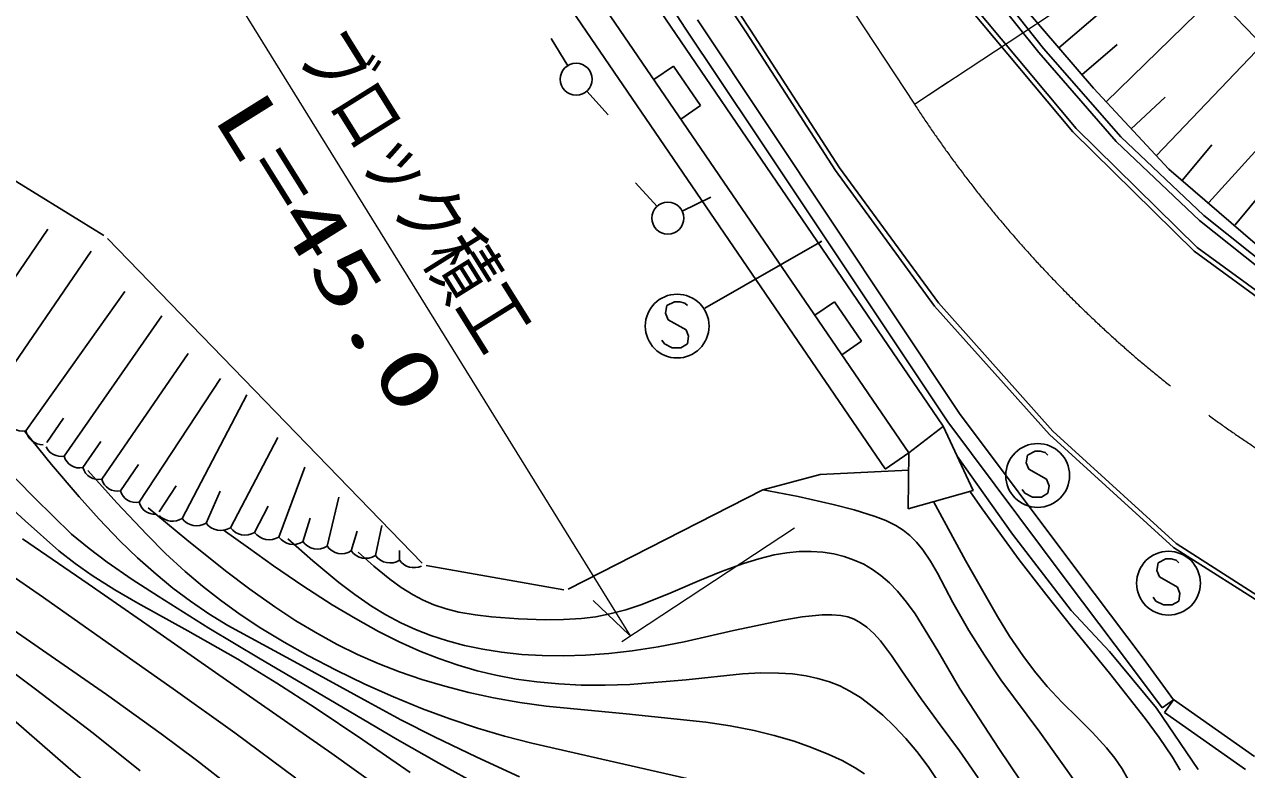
# Model space of a CAD drawing. Units: millimetres, scale not verified. Extents: x 40000 to 680000, y 20000 to 380000.
# Drawn here: x 491470 to 529776, y 262402 to 285752 of the extents above; entities that cross this region are included whole.
import ezdxf
from ezdxf.enums import TextEntityAlignment as Align

# ---------------------------------------------------------------- set-up
doc = ezdxf.new("R2010")
doc.units = ezdxf.units.MM
doc.header["$LTSCALE"] = 1000
doc.linetypes.add('CHAIN', pattern=[18.5, 12, -1.5, 3.5, -1.5])
for name, color, linetype, lineweight in [('M-BGD', 7, 'Continuous', 25), ('M-BGD-EXST', 7, 'Continuous', 25), ('M-BMK', 2, 'CHAIN', 13), ('M-STR-HTXT', 7, 'Continuous', 13)]:
    doc.layers.add(name, color=color, linetype=linetype, lineweight=lineweight)
doc.styles.add('ＭＳ ゴシック', font='')
doc.styles.get('ＭＳ ゴシック').set_extended_font_data('MS Gothic')

msp = doc.modelspace()

# ---------------------------------------------------------------- linework, layer by layer
at = {"layer": 'M-BGD'}
for p, q in [((511308, 289734), (514103, 285484)), ((511435, 289818), (514230, 285569)), ((510526, 288182), (512183, 285639)), ((523416, 285000), (520895, 288162)), ((520266, 273158), (510245, 287862)), ((523261, 284872), (520735, 288039)), ((523891, 285020), (527374, 288015)), ((509098, 287101), (519189, 272326)), ((530367, 285008), (528495, 286954)), ((508351, 286611), (518453, 271826)), ((521061, 286298), (524326, 282391)), ((521179, 286392), (524436, 282493)), ((522802, 286287), (524979, 283753)), ((525373, 283330), (528619, 286480)), ((512564, 285893), (514773, 282584)), ((512183, 285639), (514393, 282329)), ((514103, 285484), (516890, 281172)), ((514230, 285569), (517015, 281259)), ((508501, 284460), (507977, 285312)), ((525834, 282226), (523416, 285000)), ((524617, 284176), (525721, 285124)), ((525689, 282087), (523261, 284872)), ((526947, 281636), (530079, 284918)), ((511817, 284449), (511198, 284026)), ((512663, 283211), (511817, 284449)), ((509098, 283664), (509770, 282924)), ((524979, 283753), (527340, 281212)), ((526160, 282483), (527220, 283468)), ((512044, 282788), (512663, 283211)), ((528588, 280171), (531528, 283405)), ((493958, 279137), (488109, 282733)), ((514393, 282329), (520412, 273295)), ((514773, 282584), (520783, 273559)), ((524326, 282391), (528134, 278649)), ((524436, 282493), (528231, 278763)), ((528303, 279612), (525689, 282087)), ((528434, 279763), (525834, 282226)), ((527756, 280865), (528686, 281979)), ((516890, 281172), (519998, 276928)), ((517015, 281259), (520115, 277023)), ((527340, 281212), (530045, 278892)), ((511298, 280051), (510620, 280785)), ((529420, 279476), (530340, 280578)), ((512087, 279901), (512987, 280337)), ((531555, 277275), (528434, 279763)), ((489047, 274711), (492203, 279333)), ((531438, 277109), (528303, 279612)), ((494077, 279048), (503931, 268868)), ((516344, 278909), (516416, 278934)), ((516416, 278934), (516441, 278958)), ((490280, 273862), (493558, 278644)), ((528134, 278649), (532626, 275353)), ((528231, 278763), (532708, 275483)), ((491512, 273012), (494616, 277388)), ((516863, 277062), (516243, 276639)), ((517709, 275823), (516863, 277062)), ((520115, 277023), (523703, 273005)), ((492716, 272226), (495777, 276616)), ((519998, 276928), (523596, 272900)), ((517089, 275400), (517709, 275823)), ((493892, 271502), (496604, 275439)), ((495067, 270778), (497619, 274661)), ((496412, 270270), (498441, 274143)), ((520783, 273559), (524488, 268611)), ((492171, 272649), (492694, 273409)), ((519187, 272324), (520274, 273166)), ((521211, 271150), (520266, 273158)), ((520412, 273295), (524125, 268338)), ((491478, 272994), (492317, 271963)), ((497926, 269979), (499410, 272803)), ((523596, 272900), (527481, 269363)), ((523703, 273005), (527572, 269484)), ((493304, 271864), (493869, 272684)), ((490671, 272048), (491799, 270903)), ((519187, 272324), (518444, 271817)), ((519189, 272326), (519170, 270577)), ((519170, 270577), (519189, 272326)), ((520708, 272218), (522442, 269781)), ((492317, 271963), (493184, 270945)), ((493456, 271771), (494369, 270756)), ((494479, 271140), (495044, 271960)), ((499440, 269688), (500258, 271878)), ((514618, 271170), (516409, 271653)), ((516409, 271653), (519183, 271788)), ((495695, 270479), (496222, 271292)), ((490446, 271151), (491487, 270191)), ((491799, 270903), (492946, 269782)), ((493184, 270945), (493810, 270251)), ((497169, 270125), (497609, 271125)), ((500954, 269397), (501327, 270935)), ((508511, 268053), (514618, 271170)), ((514619, 271170), (515718, 270956)), ((515718, 270956), (516820, 270711)), ((519170, 270577), (521211, 271150)), ((521107, 271121), (521490, 270577)), ((494369, 270756), (495302, 269763)), ((495352, 270603), (496556, 269600)), ((498683, 269834), (499110, 270660)), ((516820, 270711), (517479, 270538)), ((517479, 270538), (518136, 270333)), ((519962, 270799), (520971, 268952)), ((521490, 270577), (522653, 268976)), ((491487, 270191), (492550, 269253)), ((493810, 270251), (494462, 269574)), ((500197, 269542), (500430, 270284)), ((518136, 270333), (518465, 270204)), ((518465, 270204), (518782, 270048)), ((492946, 269782), (493493, 269332)), ((495302, 269763), (495893, 269175)), ((498492, 269349), (497703, 269918)), ((501711, 269251), (501895, 269873)), ((502468, 269106), (502669, 270051)), ((518782, 270048), (519009, 269905)), ((519009, 269905), (519221, 269736)), ((519221, 269736), (519434, 269523)), ((522442, 269781), (524282, 267391)), ((491408, 269631), (493466, 268225)), ((493493, 269332), (494060, 268903)), ((494462, 269574), (495018, 269037)), ((496556, 269600), (497775, 268624)), ((499279, 268790), (498492, 269349)), ((499723, 269634), (500514, 268938)), ((519434, 269523), (519631, 269283)), ((527481, 269363), (531448, 266841)), ((527572, 269484), (531506, 266960)), ((492550, 269253), (493062, 268858)), ((495018, 269037), (495597, 268520)), ((495893, 269175), (496507, 268606)), ((500514, 268938), (501319, 268268)), ((502423, 268777), (501933, 269209)), ((502423, 268777), (501933, 269209)), ((503226, 268960), (503224, 269266)), ((514486, 269010), (514004, 268863)), ((514486, 269010), (514004, 268863)), ((514971, 269128), (514486, 269010)), ((514971, 269128), (514486, 269010)), ((515365, 269196), (514971, 269128)), ((515365, 269196), (514971, 269128)), ((515756, 269233), (515365, 269196)), ((515756, 269233), (515365, 269196)), ((516126, 269238), (515756, 269233)), ((516126, 269238), (515756, 269233)), ((516494, 269212), (516126, 269238)), ((516494, 269212), (516126, 269238)), ((516835, 269159), (516494, 269212)), ((516835, 269159), (516494, 269212)), ((517168, 269075), (516835, 269159)), ((517168, 269075), (516835, 269159)), ((517481, 268967), (517168, 269075)), ((517481, 268967), (517168, 269075)), ((517775, 268833), (517481, 268967)), ((517775, 268833), (517481, 268967)), ((519631, 269283), (519870, 268930)), ((519870, 268930), (520089, 268553)), ((520971, 268952), (521965, 267197)), ((522653, 268976), (523482, 267893)), ((490886, 268611), (492068, 267796)), ((493062, 268858), (493596, 268485)), ((494060, 268903), (494847, 268356)), ((496507, 268606), (497049, 268144)), ((497775, 268624), (498535, 268050)), ((500194, 268163), (499279, 268790)), ((502919, 268370), (502423, 268777)), ((502919, 268370), (502423, 268777)), ((504056, 268801), (508371, 268032)), ((513314, 268608), (512632, 268324)), ((513314, 268608), (512632, 268324)), ((514004, 268863), (513314, 268608)), ((514004, 268863), (513314, 268608)), ((518054, 268670), (517775, 268833)), ((518054, 268670), (517775, 268833)), ((518311, 268486), (518054, 268670)), ((518311, 268486), (518054, 268670)), ((520089, 268553), (520573, 267637)), ((524488, 268611), (526533, 265891)), ((493466, 268225), (495517, 266802)), ((493596, 268485), (494298, 268038)), ((494847, 268356), (495656, 267830)), ((495597, 268520), (496125, 268086)), ((497049, 268144), (497610, 267705)), ((501118, 267567), (500194, 268163)), ((501319, 268268), (501825, 267884)), ((503277, 268108), (502919, 268370)), ((503277, 268108), (502919, 268370)), ((512632, 268324), (511730, 267937)), ((512632, 268324), (511730, 267937)), ((518584, 268249), (518311, 268486)), ((518584, 268249), (518311, 268486)), ((518835, 267992), (518584, 268249)), ((518835, 267992), (518584, 268249)), ((524125, 268338), (526168, 265619)), ((492068, 267796), (494096, 266362)), ((494298, 268038), (495019, 267615)), ((495656, 267830), (497251, 266837)), ((496125, 268086), (496672, 267676)), ((498535, 268050), (499315, 267500)), ((501825, 267884), (502349, 267524)), ((503649, 267874), (503277, 268108)), ((503649, 267874), (503277, 268108)), ((503969, 267705), (503649, 267874)), ((503969, 267705), (503649, 267874)), ((511730, 267937), (510817, 267577)), ((511730, 267937), (510817, 267577)), ((519119, 267651), (518835, 267992)), ((519119, 267651), (518835, 267992)), ((523482, 267893), (524334, 266828)), ((495019, 267615), (496595, 266749)), ((496672, 267676), (497250, 267286)), ((497610, 267705), (498231, 267260)), ((499315, 267500), (499977, 267067)), ((501842, 267132), (501118, 267567)), ((502349, 267524), (502797, 267250)), ((504303, 267564), (503969, 267705)), ((504303, 267564), (503969, 267705)), ((504691, 267436), (504303, 267564)), ((504691, 267436), (504303, 267564)), ((505086, 267337), (504691, 267436)), ((505086, 267337), (504691, 267436)), ((510320, 267412), (509815, 267277)), ((510320, 267412), (509815, 267277)), ((510817, 267577), (510320, 267412)), ((510817, 267577), (510320, 267412)), ((519384, 267286), (519119, 267651)), ((519384, 267286), (519119, 267651)), ((520573, 267637), (521073, 266756)), ((524282, 267391), (525482, 266097)), ((490245, 267375), (492304, 265958)), ((497250, 267286), (497845, 266921)), ((498231, 267260), (498874, 266836)), ((499977, 267067), (500654, 266660)), ((502570, 266729), (501842, 267132)), ((502797, 267250), (503264, 267000)), ((503264, 267000), (503729, 266788)), ((505595, 267246), (505086, 267337)), ((505595, 267246), (505086, 267337)), ((506110, 267184), (505595, 267246)), ((506110, 267184), (505595, 267246)), ((506951, 267126), (506110, 267184)), ((506951, 267126), (506110, 267184)), ((507788, 267098), (506951, 267126)), ((507788, 267098), (506951, 267126)), ((508361, 267103), (507788, 267098)), ((508361, 267103), (507788, 267098)), ((508927, 267137), (508361, 267103)), ((508927, 267137), (508361, 267103)), ((509374, 267192), (508927, 267137)), ((509374, 267192), (508927, 267137)), ((509815, 267277), (509374, 267192)), ((509815, 267277), (509374, 267192)), ((513696, 266762), (515240, 267088)), ((515240, 267088), (515851, 267183)), ((515851, 267183), (516478, 267250)), ((516478, 267250), (516773, 267255)), ((516773, 267255), (517063, 267231)), ((517063, 267231), (517274, 267186)), ((517274, 267186), (517477, 267112)), ((517477, 267112), (517679, 267004)), ((517679, 267004), (517873, 266865)), ((520095, 266125), (519384, 267286)), ((520095, 266125), (519384, 267286)), ((521965, 267197), (522349, 266578)), ((495517, 266802), (497562, 265373)), ((496595, 266749), (498157, 265857)), ((497251, 266837), (498861, 265869)), ((497845, 266921), (500038, 265726)), ((498874, 266836), (499607, 266391)), ((500654, 266660), (501273, 266322)), ((503212, 266407), (502570, 266729)), ((503729, 266788), (504207, 266602)), ((512151, 266404), (513696, 266762)), ((517873, 266865), (518094, 266664)), ((518094, 266664), (518302, 266434)), ((521073, 266756), (521561, 265981)), ((524334, 266828), (525475, 265424)), ((489980, 266286), (491811, 264925)), ((494096, 266362), (496136, 264932)), ((499607, 266391), (500356, 265971)), ((501273, 266322), (501906, 266010)), ((503862, 266114), (503212, 266407)), ((504207, 266602), (504726, 266433)), ((504726, 266433), (505261, 266292)), ((505261, 266292), (505839, 266171)), ((510518, 266121), (511336, 266248)), ((511336, 266248), (512151, 266404)), ((518302, 266434), (518645, 265979)), ((522349, 266578), (522760, 265975)), ((492304, 265958), (494038, 264749)), ((498157, 265857), (499378, 265110)), ((498861, 265869), (501010, 264612)), ((500356, 265971), (501240, 265514)), ((501906, 266010), (502558, 265724)), ((504458, 265877), (503862, 266114)), ((505064, 265669), (504458, 265877)), ((505839, 266171), (506426, 266079)), ((506426, 266079), (507058, 266011)), ((507058, 266011), (507698, 265973)), ((507698, 265973), (508378, 265963)), ((508378, 265963), (509058, 265984)), ((509058, 265984), (509788, 266037)), ((509788, 266037), (510518, 266121)), ((518645, 265979), (518971, 265496)), ((520779, 264949), (520095, 266125)), ((520779, 264949), (520095, 266125)), ((521561, 265981), (522077, 265217)), ((522760, 265975), (523129, 265483)), ((525482, 266097), (526950, 264325)), ((526533, 265891), (527482, 264587)), ((500038, 265726), (502231, 264521)), ((501240, 265514), (502141, 265081)), ((502558, 265724), (503224, 265465)), ((503224, 265465), (503930, 265224)), ((505655, 265498), (505064, 265669)), ((506250, 265357), (505655, 265498)), ((518971, 265496), (519575, 264620)), ((523129, 265483), (523524, 265007)), ((526168, 265619), (527135, 264334)), ((497562, 265373), (499616, 263942)), ((499378, 265110), (500582, 264338)), ((502141, 265081), (503039, 264681)), ((503930, 265224), (504647, 265010)), ((506887, 265238), (506250, 265357)), ((507529, 265148), (506887, 265238)), ((508223, 265083), (507529, 265148)), ((508920, 265048), (508223, 265083)), ((512209, 265218), (510440, 265065)), ((513979, 265403), (512209, 265218)), ((514547, 265430), (513979, 265403)), ((515100, 265427), (514547, 265430)), ((515539, 265397), (515100, 265427)), ((515969, 265337), (515539, 265397)), ((516338, 265257), (515969, 265337)), ((516699, 265148), (516338, 265257)), ((517023, 265020), (516699, 265148)), ((522077, 265217), (523292, 263570)), ((525475, 265424), (526597, 263997)), ((491811, 264925), (493625, 263538)), ((494038, 264749), (495755, 263517)), ((496136, 264932), (498063, 263549)), ((504647, 265010), (505402, 264817)), ((505402, 264817), (506171, 264653)), ((509676, 265041), (508920, 265048)), ((510440, 265065), (509676, 265041)), ((517337, 264862), (517023, 265020)), ((517670, 264657), (517337, 264862)), ((522012, 263061), (520779, 264949)), ((522012, 263061), (520779, 264949)), ((523524, 265007), (523992, 264504)), ((500582, 264338), (502077, 263338)), ((501010, 264612), (503157, 263347)), ((502231, 264521), (503272, 263961)), ((503039, 264681), (503951, 264308)), ((506171, 264653), (506996, 264508)), ((506996, 264508), (507827, 264393)), ((507827, 264393), (510335, 264151)), ((517991, 264424), (517670, 264657)), ((518375, 264101), (517991, 264424)), ((519575, 264620), (520175, 263801)), ((523992, 264504), (524484, 264020)), ((526950, 264325), (528259, 262401)), ((527135, 264334), (527482, 264587)), ((527482, 264587), (527207, 264190)), ((527489, 264594), (530029, 262811)), ((492835, 262463), (491123, 263955)), ((499616, 263942), (501103, 262909)), ((503272, 263961), (504326, 263427)), ((503951, 264308), (504804, 263990)), ((504804, 263990), (505671, 263699)), ((510335, 264151), (512832, 263889)), ((518734, 263760), (518375, 264101)), ((524484, 264020), (524951, 263559)), ((526597, 263997), (527036, 263402)), ((527202, 264185), (529742, 262402)), ((498063, 263549), (499980, 262136)), ((505671, 263699), (506515, 263448)), ((512832, 263889), (513591, 263770)), ((513591, 263770), (514343, 263622)), ((514343, 263622), (514971, 263469)), ((519100, 263371), (518734, 263760)), ((520175, 263801), (520779, 262984)), ((523292, 263570), (524487, 261897)), ((524951, 263559), (525388, 263085)), ((493625, 263538), (495100, 262365)), ((495755, 263517), (496865, 262691)), ((502077, 263338), (503558, 262311)), ((503157, 263347), (504463, 262599)), ((504326, 263427), (505650, 262789)), ((506515, 263448), (507372, 263224)), ((507372, 263224), (509801, 262679)), ((514971, 263469), (515592, 263287)), ((515592, 263287), (516139, 263097)), ((519442, 262964), (519100, 263371)), ((527036, 263402), (527453, 262786)), ((501103, 262909), (502576, 261849)), ((505650, 262789), (506988, 262176)), ((516139, 263097), (516685, 262875)), ((516685, 262875), (517102, 262681)), ((519791, 262500), (519442, 262964)), ((520779, 262984), (521363, 262143)), ((523274, 261184), (522012, 263061)), ((523274, 261184), (522012, 263061)), ((525388, 263085), (525646, 262761)), ((527453, 262786), (527698, 262381)), ((494549, 261009), (492835, 262463)), ((496865, 262691), (497957, 261841)), ((504463, 262599), (505790, 261872)), ((509801, 262679), (512233, 262124)), ((517102, 262681), (517505, 262460)), ((517505, 262460), (517798, 262268)), ((520112, 262022), (519791, 262500)), ((525646, 262761), (525878, 262421)), ((525878, 262421), (526077, 262074))]:
    msp.add_line(p, q, dxfattribs=at)
for centre in [(508763, 284035), (511637, 279683)]:
    msp.add_circle(centre, 500, dxfattribs=at)
for centre, radius, start, end in [((491427, 273548), 543, 191.8319, 279.0376), ((492044, 273124), 543, 191.8319, 271.1515), ((492613, 272715), 500, 203.3184, 281.9739), ((493200, 272353), 500, 194.7682, 281.9739), ((493788, 271991), 500, 194.7682, 281.9739), ((494376, 271629), 500, 194.7682, 281.9739), ((494963, 271268), 500, 194.7682, 281.9739), ((495551, 270906), 500, 194.7682, 273.4145), ((496113, 270756), 570, 224.0959, 301.6282), ((496870, 270611), 570, 216.6002, 301.6282), ((497627, 270465), 570, 216.6002, 301.6282), ((498384, 270319), 570, 216.6002, 301.6282), ((499141, 270174), 570, 216.6002, 301.6282), ((499898, 270028), 570, 216.6002, 301.6282), ((500655, 269883), 570, 216.6002, 301.6282), ((501412, 269737), 570, 216.6002, 301.6282), ((502169, 269591), 570, 216.6002, 301.6282), ((502926, 269446), 570, 216.6002, 301.6282), ((503683, 269300), 570, 216.6002, 294.124)]:
    msp.add_arc(centre, radius, start, end, dxfattribs=at)
at = {"layer": 'M-BGD-EXST'}
for p, q in [((516468, 278965), (512800, 276861)), ((511848, 277059), (511608, 276939)), ((512008, 277059), (511848, 277059)), ((512168, 277019), (512008, 277059)), ((512248, 276939), (512168, 277019)), ((511608, 276939), (511568, 276699)), ((511568, 276699), (511648, 276499)), ((511648, 276499), (512208, 276179)), ((511528, 275739), (511448, 275859)), ((512208, 276179), (512288, 275979)), ((512288, 275979), (512248, 275739)), ((511768, 275619), (511528, 275739)), ((512048, 275619), (511768, 275619)), ((512248, 275739), (512048, 275619)), ((523147, 272378), (522907, 272258)), ((523307, 272378), (523147, 272378)), ((523467, 272338), (523307, 272378)), ((522907, 272258), (522867, 272018)), ((522867, 272018), (522947, 271818)), ((523547, 272258), (523467, 272338)), ((522947, 271818), (523507, 271498)), ((523507, 271498), (523587, 271298)), ((523587, 271298), (523547, 271058)), ((522827, 271058), (522747, 271178)), ((523067, 270938), (522827, 271058)), ((523347, 270938), (523067, 270938)), ((523547, 271058), (523347, 270938)), ((527248, 269002), (527008, 268882)), ((527408, 269002), (527248, 269002)), ((527568, 268962), (527408, 269002)), ((527648, 268882), (527568, 268962)), ((527008, 268882), (526968, 268642)), ((526968, 268642), (527048, 268442)), ((527048, 268442), (527608, 268122)), ((526928, 267682), (526848, 267802)), ((527608, 268122), (527688, 267922)), ((527688, 267922), (527648, 267682)), ((527168, 267562), (526928, 267682)), ((527448, 267562), (527168, 267562)), ((527648, 267682), (527448, 267562))]:
    msp.add_line(p, q, dxfattribs=at)
for centre in [(511928, 276299), (523227, 271618), (527328, 268242)]:
    msp.add_circle(centre, 1000, dxfattribs=at)
at = {"layer": 'M-BMK'}
for p, q in [((503431, 307478), (519365, 283256)), ((519365, 283256), (520419, 283949))]:
    msp.add_line(p, q, dxfattribs=at)
msp.add_arc((550413, 303384), 37002, 212.9541, 252.4062, dxfattribs=at)
at = {"layer": 'M-STR-HTXT'}
for p, q in [((486791, 304808), (510453, 266590)), ((519365, 283256), (544419, 299744)), ((515610, 269969), (510192, 266403)), ((510420, 266620), (509299, 267702))]:
    msp.add_line(p, q, dxfattribs=at)

# ---------------------------------------------------------------- texts
at = {"layer": 'M-STR-HTXT', "style": 'ＭＳ ゴシック'}
for s, width, p in [('ブロック積工', 0.75, (499494, 284564)), ('L=45.0', 1.5, (496868, 282588))]:
    msp.add_text(s, height=1833, rotation=302, dxfattribs=dict(at, width=width)).set_placement(p, align=Align.BOTTOM_LEFT)

doc.saveas('drawing.dxf')
